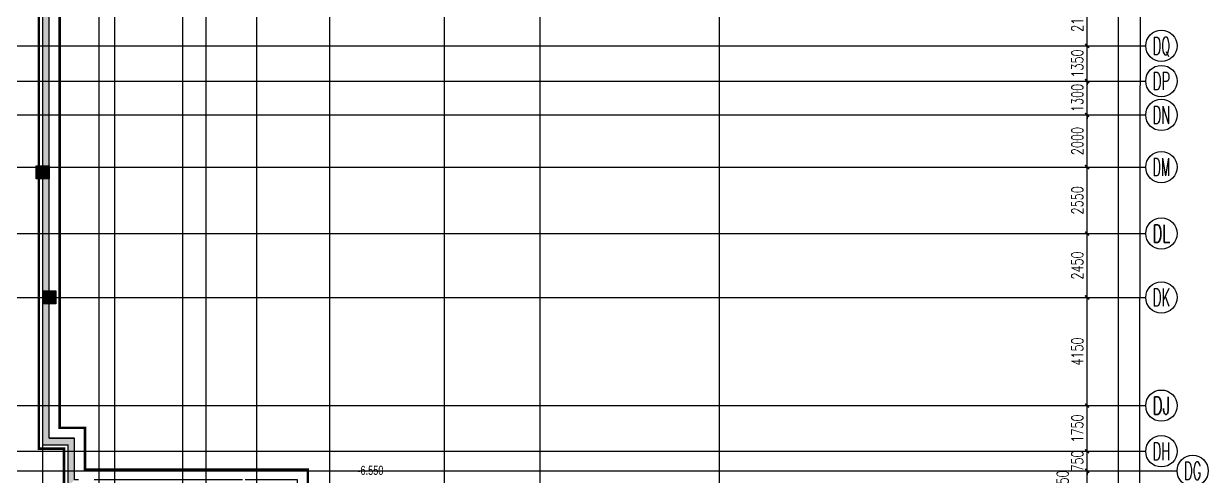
# Model space of a CAD drawing. Extents: x 369444 to 684549, y -549309 to 575337.
# Drawn here: x 587524 to 632971, y 284497 to 301857 of the extents above; entities that cross this region are included whole.
import ezdxf
from ezdxf.enums import TextEntityAlignment as Align

# ---------------------------------------------------------------- set-up
doc = ezdxf.new("R2010")
doc.units = 0
doc.header["$LTSCALE"] = 1000
doc.header["$MEASUREMENT"] = 0
doc.linetypes.add('DASH', pattern=[0.35, 0.25, -0.1])
for name, color, linetype in [('AXIS', 3, 'Continuous'), ('AXIS_TEXT', 7, 'Continuous'), ('COLUMN', 9, 'Continuous'), ('DIM_ELEV', 3, 'Continuous'), ('DOTE', 1, 'Continuous'), ('HS-A-轮廓线-地下室', 3, 'DASH'), ('PUB_HATCH', 8, 'Continuous'), ('WALL', 9, 'Continuous'), ('二期轮廓线', 8, 'DASH'), ('防火分区线', 7, 'Continuous')]:
    doc.layers.add(name, color=color, linetype=linetype)
doc.layers.add('不要动图层', color=140, linetype='Continuous', plot=False)
doc.styles.add('_HNSJY', font='HNSJY-07.shx', dxfattribs={"width": 0.75, "bigfont": 'HNSJY-HZ.shx'})
doc.styles.add('_TCH_AXIS', font='COMPLEX', dxfattribs={"bigfont": 'GBCBIG'})
doc.styles.add('_TCH_DIM_T3', font='SIMPLEX', dxfattribs={"width": 0.705882, "bigfont": 'GBCBIG'})
doc.styles.add('COMPLEX', font='COMPLEX')
doc.dimstyles.new('_TCH_ARCH&&150', dxfattribs={"dimtxt": 446.25, "dimasz": 150, "dimexe": 375, "dimexo": 450, "dimgap": 150, "dimtad": 1, "dimdec": 0, "dimzin": 0, "dimdsep": 46, "dimtxsty": '_TCH_DIM_T3', "dimblk": 'ARCHTICK', "dimcen": 0.09, "dimclrt": 7, "dimazin": 2, "dimtfac": 1, "dimtdec": 0, "dimtix": 1, "dimtmove": 2, "dimatfit": 3, "dimfxl": 0, "dimtolj": 1, "dimtzin": 0, "dimarcsym": 0})

# ---------------------------------------------------------------- blocks, each defined once
blk = doc.blocks.new('_ArchTick')
at = {"color": 0, "linetype": 'ByBlock', "const_width": 0.4}
blk.add_lwpolyline([(-0.5, -0.5), (0.5, 0.5)], dxfattribs=at)
blk = doc.blocks.new('*D879')
at = {"layer": 'AXIS', "color": 0, "lineweight": -2, "transparency": 16777216}
for p, q in [((625021, 284707), (628696, 284707)), ((628321, 283657), (628321, 284707)), ((625021, 283657), (628696, 283657))]:
    blk.add_line(p, q, dxfattribs=at)
at = {"layer": 'Defpoints', "color": 0, "transparency": 16777216}
for p in [(624571, 284707), (628321, 284707), (624571, 283657)]:
    blk.add_point(p, dxfattribs=at)
at = {"layer": 'AXIS', "color": 0, "lineweight": -2, "transparency": 16777216, "xscale": 150, "yscale": 150, "zscale": 150}
for p, rotation in [((628321, 284707), 90), ((628321, 283657), 270)]:
    blk.add_blockref('_ArchTick', p, dxfattribs=dict(at, rotation=rotation))
at = {"layer": 'AXIS', "color": 7, "lineweight": -2, "transparency": 16777216, "insert": (627383, 284182), "char_height": 446.2, "attachment_point": 5, "rotation": 90, "style": '_TCH_DIM_T3'}
blk.add_mtext('\\A1;1050', dxfattribs=at)
blk = doc.blocks.new('*D880')
at = {"layer": 'AXIS', "color": 0, "lineweight": -2, "transparency": 16777216}
for p, q in [((625021, 285457), (628696, 285457)), ((628321, 285457), (628321, 285607)), ((628321, 284707), (628321, 285457)), ((625021, 284707), (628696, 284707)), ((628321, 284707), (628321, 284557))]:
    blk.add_line(p, q, dxfattribs=at)
at = {"layer": 'Defpoints', "color": 0, "transparency": 16777216}
for p in [(624571, 285457), (628321, 285457), (624571, 284707)]:
    blk.add_point(p, dxfattribs=at)
at = {"layer": 'AXIS', "color": 0, "lineweight": -2, "transparency": 16777216, "xscale": 150, "yscale": 150, "zscale": 150}
for p, rotation in [((628321, 285457), 270), ((628321, 284707), 90)]:
    blk.add_blockref('_ArchTick', p, dxfattribs=dict(at, rotation=rotation))
at = {"layer": 'AXIS', "color": 7, "lineweight": -2, "transparency": 16777216, "insert": (627948, 285082), "char_height": 446.2, "attachment_point": 5, "rotation": 90, "style": '_TCH_DIM_T3'}
blk.add_mtext('\\A1;750', dxfattribs=at)
blk = doc.blocks.new('*D881')
at = {"layer": 'AXIS', "color": 0, "lineweight": -2, "transparency": 16777216}
for p, q in [((625021, 287207), (628696, 287207)), ((628321, 285457), (628321, 287207)), ((625021, 285457), (628696, 285457))]:
    blk.add_line(p, q, dxfattribs=at)
at = {"layer": 'Defpoints', "color": 0, "transparency": 16777216}
for p in [(624571, 287207), (628321, 287207), (624571, 285457)]:
    blk.add_point(p, dxfattribs=at)
at = {"layer": 'AXIS', "color": 0, "lineweight": -2, "transparency": 16777216, "xscale": 150, "yscale": 150, "zscale": 150}
for p, rotation in [((628321, 287207), 90), ((628321, 285457), 270)]:
    blk.add_blockref('_ArchTick', p, dxfattribs=dict(at, rotation=rotation))
at = {"layer": 'AXIS', "color": 7, "lineweight": -2, "transparency": 16777216, "insert": (627948, 286332), "char_height": 446.2, "attachment_point": 5, "rotation": 90, "style": '_TCH_DIM_T3'}
blk.add_mtext('\\A1;1750', dxfattribs=at)
blk = doc.blocks.new('*D882')
at = {"layer": 'AXIS', "color": 0, "lineweight": -2, "transparency": 16777216}
for p, q in [((625021, 291357), (628696, 291357)), ((628321, 287207), (628321, 291357)), ((625021, 287207), (628696, 287207))]:
    blk.add_line(p, q, dxfattribs=at)
at = {"layer": 'Defpoints', "color": 0, "transparency": 16777216}
for p in [(624571, 291357), (628321, 291357), (624571, 287207)]:
    blk.add_point(p, dxfattribs=at)
at = {"layer": 'AXIS', "color": 0, "lineweight": -2, "transparency": 16777216, "xscale": 150, "yscale": 150, "zscale": 150}
for p, rotation in [((628321, 291357), 90), ((628321, 287207), 270)]:
    blk.add_blockref('_ArchTick', p, dxfattribs=dict(at, rotation=rotation))
at = {"layer": 'AXIS', "color": 7, "lineweight": -2, "transparency": 16777216, "insert": (627948, 289282), "char_height": 446.2, "attachment_point": 5, "rotation": 90, "style": '_TCH_DIM_T3'}
blk.add_mtext('\\A1;4150', dxfattribs=at)
blk = doc.blocks.new('*D883')
at = {"layer": 'AXIS', "color": 0, "lineweight": -2, "transparency": 16777216}
for p, q in [((625021, 293807), (628696, 293807)), ((628321, 291357), (628321, 293807)), ((625021, 291357), (628696, 291357))]:
    blk.add_line(p, q, dxfattribs=at)
at = {"layer": 'Defpoints', "color": 0, "transparency": 16777216}
for p in [(624571, 293807), (628321, 293807), (624571, 291357)]:
    blk.add_point(p, dxfattribs=at)
at = {"layer": 'AXIS', "color": 0, "lineweight": -2, "transparency": 16777216, "xscale": 150, "yscale": 150, "zscale": 150}
for p, rotation in [((628321, 293807), 90), ((628321, 291357), 270)]:
    blk.add_blockref('_ArchTick', p, dxfattribs=dict(at, rotation=rotation))
at = {"layer": 'AXIS', "color": 7, "lineweight": -2, "transparency": 16777216, "insert": (627948, 292582), "char_height": 446.2, "attachment_point": 5, "rotation": 90, "style": '_TCH_DIM_T3'}
blk.add_mtext('\\A1;2450', dxfattribs=at)
blk = doc.blocks.new('*D884')
at = {"layer": 'AXIS', "color": 0, "lineweight": -2, "transparency": 16777216}
for p, q in [((625021, 296357), (628696, 296357)), ((628321, 293807), (628321, 296357)), ((625021, 293807), (628696, 293807))]:
    blk.add_line(p, q, dxfattribs=at)
at = {"layer": 'Defpoints', "color": 0, "transparency": 16777216}
for p in [(624571, 296357), (628321, 296357), (624571, 293807)]:
    blk.add_point(p, dxfattribs=at)
at = {"layer": 'AXIS', "color": 0, "lineweight": -2, "transparency": 16777216, "xscale": 150, "yscale": 150, "zscale": 150}
for p, rotation in [((628321, 296357), 90), ((628321, 293807), 270)]:
    blk.add_blockref('_ArchTick', p, dxfattribs=dict(at, rotation=rotation))
at = {"layer": 'AXIS', "color": 7, "lineweight": -2, "transparency": 16777216, "insert": (627948, 295082), "char_height": 446.2, "attachment_point": 5, "rotation": 90, "style": '_TCH_DIM_T3'}
blk.add_mtext('\\A1;2550', dxfattribs=at)
blk = doc.blocks.new('*D885')
at = {"layer": 'AXIS', "color": 0, "lineweight": -2, "transparency": 16777216}
for p, q in [((625021, 298357), (628696, 298357)), ((628321, 296357), (628321, 298357)), ((625021, 296357), (628696, 296357))]:
    blk.add_line(p, q, dxfattribs=at)
at = {"layer": 'Defpoints', "color": 0, "transparency": 16777216}
for p in [(624571, 298357), (628321, 298357), (624571, 296357)]:
    blk.add_point(p, dxfattribs=at)
at = {"layer": 'AXIS', "color": 0, "lineweight": -2, "transparency": 16777216, "xscale": 150, "yscale": 150, "zscale": 150}
for p, rotation in [((628321, 298357), 90), ((628321, 296357), 270)]:
    blk.add_blockref('_ArchTick', p, dxfattribs=dict(at, rotation=rotation))
at = {"layer": 'AXIS', "color": 7, "lineweight": -2, "transparency": 16777216, "insert": (627948, 297357), "char_height": 446.2, "attachment_point": 5, "rotation": 90, "style": '_TCH_DIM_T3'}
blk.add_mtext('\\A1;2000', dxfattribs=at)
blk = doc.blocks.new('*D886')
at = {"layer": 'AXIS', "color": 0, "lineweight": -2, "transparency": 16777216}
for p, q in [((625021, 299657), (628696, 299657)), ((628321, 299657), (628321, 299807)), ((628321, 298357), (628321, 299657)), ((625021, 298357), (628696, 298357)), ((628321, 298357), (628321, 298207))]:
    blk.add_line(p, q, dxfattribs=at)
at = {"layer": 'Defpoints', "color": 0, "transparency": 16777216}
for p in [(624571, 299657), (628321, 299657), (624571, 298357)]:
    blk.add_point(p, dxfattribs=at)
at = {"layer": 'AXIS', "color": 0, "lineweight": -2, "transparency": 16777216, "xscale": 150, "yscale": 150, "zscale": 150}
for p, rotation in [((628321, 299657), 270), ((628321, 298357), 90)]:
    blk.add_blockref('_ArchTick', p, dxfattribs=dict(at, rotation=rotation))
at = {"layer": 'AXIS', "color": 7, "lineweight": -2, "transparency": 16777216, "insert": (627948, 299007), "char_height": 446.2, "attachment_point": 5, "rotation": 90, "style": '_TCH_DIM_T3'}
blk.add_mtext('\\A1;1300', dxfattribs=at)
blk = doc.blocks.new('*D887')
at = {"layer": 'AXIS', "color": 0, "lineweight": -2, "transparency": 16777216}
for p, q in [((625021, 301007), (628696, 301007)), ((628321, 301007), (628321, 301157)), ((628321, 299657), (628321, 301007)), ((625021, 299657), (628696, 299657)), ((628321, 299657), (628321, 299507))]:
    blk.add_line(p, q, dxfattribs=at)
at = {"layer": 'Defpoints', "color": 0, "transparency": 16777216}
for p in [(624571, 301007), (628321, 301007), (624571, 299657)]:
    blk.add_point(p, dxfattribs=at)
at = {"layer": 'AXIS', "color": 0, "lineweight": -2, "transparency": 16777216, "xscale": 150, "yscale": 150, "zscale": 150}
for p, rotation in [((628321, 301007), 270), ((628321, 299657), 90)]:
    blk.add_blockref('_ArchTick', p, dxfattribs=dict(at, rotation=rotation))
at = {"layer": 'AXIS', "color": 7, "lineweight": -2, "transparency": 16777216, "insert": (627948, 300332), "char_height": 446.2, "attachment_point": 5, "rotation": 90, "style": '_TCH_DIM_T3'}
blk.add_mtext('\\A1;1350', dxfattribs=at)
blk = doc.blocks.new('*D888')
at = {"layer": 'AXIS', "color": 0, "lineweight": -2, "transparency": 16777216}
for p, q in [((625021, 303157), (628696, 303157)), ((628321, 301007), (628321, 303157)), ((625021, 301007), (628696, 301007))]:
    blk.add_line(p, q, dxfattribs=at)
at = {"layer": 'Defpoints', "color": 0, "transparency": 16777216}
for p in [(624571, 303157), (628321, 303157), (624571, 301007)]:
    blk.add_point(p, dxfattribs=at)
at = {"layer": 'AXIS', "color": 0, "lineweight": -2, "transparency": 16777216, "xscale": 150, "yscale": 150, "zscale": 150}
for p, rotation in [((628321, 303157), 90), ((628321, 301007), 270)]:
    blk.add_blockref('_ArchTick', p, dxfattribs=dict(at, rotation=rotation))
at = {"layer": 'AXIS', "color": 7, "lineweight": -2, "transparency": 16777216, "insert": (627948, 302082), "char_height": 446.2, "attachment_point": 5, "rotation": 90, "style": '_TCH_DIM_T3'}
blk.add_mtext('\\A1;2150', dxfattribs=at)
blk = doc.blocks.new('*D948')
at = {"layer": 'AXIS', "color": 0, "lineweight": -2, "transparency": 16777216}
for p, q in [((625021, 470507), (629896, 470507)), ((629521, 65157), (629521, 470507)), ((625021, 65157), (629896, 65157))]:
    blk.add_line(p, q, dxfattribs=at)
at = {"layer": 'Defpoints', "color": 0, "transparency": 16777216}
for p in [(624571, 470507), (629521, 470507), (624571, 65157)]:
    blk.add_point(p, dxfattribs=at)
at = {"layer": 'AXIS', "color": 0, "lineweight": -2, "transparency": 16777216, "xscale": 150, "yscale": 150, "zscale": 150}
for p, rotation in [((629521, 470507), 90), ((629521, 65157), 270)]:
    blk.add_blockref('_ArchTick', p, dxfattribs=dict(at, rotation=rotation))
at = {"layer": 'AXIS', "color": 7, "lineweight": -2, "transparency": 16777216, "insert": (629148, 267832), "char_height": 446.2, "attachment_point": 5, "rotation": 90, "style": '_TCH_DIM_T3'}
blk.add_mtext('\\A1;405350', dxfattribs=at)
blk = doc.blocks.new('_AXISO')
blk.add_circle((0, 0), 0.5)
at = {"layer": 'AXIS_TEXT', "style": 'COMPLEX', "width": 1.041667}
blk.add_attdef('A', text='', height=0.56, dxfattribs=at).set_placement((-0.25, -0.28), (0.25, -0.28), align=Align.FIT)
blk = doc.blocks.new('column500')
h = blk.add_hatch(color=0)
h.dxf.hatch_style = 1
h.paths.add_polyline_path([(-216381, -381440), (-215881, -381440), (-215881, -380940), (-216381, -380940)])
at = {"color": 0}
blk.add_lwpolyline([(-216381, -381440), (-215881, -381440), (-215881, -380940), (-216381, -380940)], close=True, dxfattribs=at)

msp = doc.modelspace()

# ---------------------------------------------------------------- hatches: boundary and pattern name
at = {"layer": 'PUB_HATCH', "linetype": 'ByBlock'}
for points in [[(588254.5, 285707), (588504.5, 285957), (588504.5, 323007), (588254.5, 323007)], [(588504.5, 285957), (588254.5, 285707), (589224.5, 285707), (589474.5, 285957)], [(589224.5, 284107), (589474.5, 284357), (589474.5, 285957), (589224.5, 285707)]]:
    msp.add_hatch(color=256, dxfattribs=at).paths.add_polyline_path(points)

# ---------------------------------------------------------------- linework, layer by layer
at = {"layer": 'AXIS'}
for p, q in [((624570.9, 301006.9), (630570.9, 301006.9)), ((624570.9, 299657), (630570.9, 299657)), ((624570.9, 298357), (630570.9, 298357)), ((624570.9, 296357), (630570.9, 296357)), ((624570.9, 293807), (630570.9, 293807)), ((624570.9, 291357), (630570.9, 291357)), ((624570.9, 287207), (630570.9, 287207)), ((624570.9, 285456.9), (630570.9, 285456.9)), ((624570.9, 284706.9), (631770.9, 284706.9))]:
    msp.add_line(p, q, dxfattribs=at)
at = {"layer": 'DOTE', "color": 8}
for p, q in [((588254.5, 261807), (588254.5, 476704.8)), ((590424.5, 59364.2), (590424.5, 476704.8)), ((591024.5, 261807), (591024.5, 476704.8)), ((593624.5, 261807), (593624.5, 476704.8)), ((594524.5, 261807), (594524.5, 476704.8)), ((596474.5, 261807), (596474.5, 476704.8)), ((599274.5, 59364.2), (599274.5, 476704.8)), ((603674.5, 261807), (603674.5, 476704.8)), ((607344.5, 59364.2), (607344.5, 476704.8)), ((614224.5, 59364.2), (614224.5, 476704.8))]:
    msp.add_line(p, q, dxfattribs=at)
at = {"layer": 'DOTE', "color": 8, "lineweight": -2}
for p, q in [((377844.4, 301006.9), (624570.9, 301006.9)), ((377844.4, 299657), (624570.9, 299657)), ((377844.4, 298357), (624570.9, 298357)), ((377844.4, 296357), (624570.9, 296357)), ((377844.4, 293807), (624570.9, 293807)), ((377844.4, 291357), (624570.9, 291357)), ((377844.4, 287207), (624570.9, 287207)), ((377844.4, 285456.9), (624570.9, 285456.9)), ((377844.4, 284706.9), (624570.9, 284706.9))]:
    msp.add_line(p, q, dxfattribs=at)
at = {"layer": 'HS-A-轮廓线-地下室', "lineweight": -2, "ltscale": 8}
msp.add_lwpolyline([(600424.5, 249357.4), (600424.5, 259157), (600424.5, 259157), (614474.5, 259157), (614474.5, 275257), (605824.5, 275257), (605824.5, 283707), (598024.5, 283707), (598024.5, 284357), (589474.5, 284357), (589474.5, 285957), (588504.5, 285957), (588504.5, 322907), (610674.5, 322907), (610674.5, 321907), (614474.5, 321907), (614474.5, 331457), (605824.5, 331457), (605824.5, 339907), (603124.5, 339907), (603124.5, 340907), (596724.5, 340907), (596724.5, 380057)], dxfattribs=at)
at = {"layer": 'WALL', "linetype": 'ByBlock'}
for p, q in [((588254.5, 285707), (588254.5, 323007)), ((588504.5, 285957), (588504.5, 323007)), ((588504.5, 285957), (589474.5, 285957)), ((589474.5, 284357), (589474.5, 285957)), ((588254.5, 285707), (589224.5, 285707)), ((589224.5, 284107), (589224.5, 285707))]:
    msp.add_line(p, q, dxfattribs=at)
at = {"layer": '不要动图层'}
msp.add_lwpolyline([(374141.4, 480401.6), (608632.4, 480035.6), (630599.4, 458002.6), (630103.6, 140971.4), (534606.6, 140971.5), (534606.6, 44667.5), (383961.4, 44901.6), (384134.4, 155731.6), (384114.4, 173450.6), (374190.4, 173466.6), (373839.4, 234426.6), (373748.4, 250410.6), (374011.4, 393904.6)], close=True, dxfattribs=at)
at = {"layer": '二期轮廓线', "ltscale": 6}
msp.add_lwpolyline([(600424.6, 249357.4), (600424.6, 259157), (600424.6, 259157), (614474.6, 259157), (614474.6, 275257), (605824.6, 275257), (605824.6, 283707), (598024.6, 283707), (598024.6, 284357), (589474.6, 284357), (589474.6, 285957), (588504.6, 285957), (588504.6, 322907), (610674.6, 322907), (610674.6, 321907), (614474.6, 321907), (614474.6, 331457), (605824.6, 331457), (605824.6, 339907), (603124.6, 339907), (603124.6, 340907), (596724.6, 340907), (596724.6, 380057)], dxfattribs=at)
at = {"layer": '防火分区线', "color": 2, "linetype": 'DASH', "ltscale": 8, "const_width": 100}
for points in [[(561074.5, 283357), (566774.5, 283357), (566774.5, 290807), (585074.5, 290807), (585074.5, 283357), (587174.5, 283357), (587174.5, 280957), (589974.5, 280957), (589974.5, 282357), (592374.5, 282357), (592374.5, 278257), (598274.5, 278257), (598274.5, 283307), (598424.5, 283307), (598424.5, 284757), (589874.5, 284757), (589874.5, 286357), (588904.5, 286357), (588904.5, 323407)], [(560274.5, 284157), (565974.5, 284157), (565974.5, 291607), (585874.5, 291607), (585874.5, 284157), (587974.5, 284157), (587974.5, 281757), (589174.5, 281757), (589174.5, 283157), (593174.5, 283157), (593174.5, 279057), (597474.5, 279057), (597474.5, 283957), (589074.5, 283957), (589074.5, 285557), (588104.5, 285557), (588104.5, 322607)]]:
    msp.add_lwpolyline(points, dxfattribs=at)

# ---------------------------------------------------------------- block references
at = {"layer": 'AXIS', "lineweight": -2}
ref = msp.add_blockref('_AXISO', (631170.9, 301006.9), dxfattribs=dict(at, xscale=1200, yscale=1200, zscale=1200))
ref.add_attrib('A', 'DQ', dxfattribs={"layer": 'AXIS_TEXT', "lineweight": -2, "ltscale": 6, "height": 678.82, "style": '_TCH_AXIS', "width": 0.552632}).set_placement((630831.5, 300667.5), (631510.4, 300667.5), align=Align.FIT)
ref = msp.add_blockref('_AXISO', (631170.9, 299657), dxfattribs=dict(at, xscale=1200, yscale=1200, zscale=1200))
ref.add_attrib('A', 'DP', dxfattribs={"layer": 'AXIS_TEXT', "lineweight": -2, "ltscale": 6, "height": 678.82, "style": '_TCH_AXIS', "width": 0.538462}).set_placement((630831.5, 299317.6), (631510.4, 299317.6), align=Align.FIT)
ref = msp.add_blockref('_AXISO', (631170.9, 298357), dxfattribs=dict(at, xscale=1200, yscale=1200, zscale=1200))
ref.add_attrib('A', 'DN', dxfattribs={"layer": 'AXIS_TEXT', "lineweight": -2, "ltscale": 6, "height": 678.82, "style": '_TCH_AXIS', "width": 0.512195}).set_placement((630831.5, 298017.6), (631510.4, 298017.6), align=Align.FIT)
ref = msp.add_blockref('_AXISO', (631170.9, 296357), dxfattribs=dict(at, xscale=1200, yscale=1200, zscale=1200))
ref.add_attrib('A', 'DM', dxfattribs={"layer": 'AXIS_TEXT', "lineweight": -2, "ltscale": 6, "height": 678.82, "style": '_TCH_AXIS', "width": 0.488372}).set_placement((630831.5, 296017.6), (631510.4, 296017.6), align=Align.FIT)
ref = msp.add_blockref('_AXISO', (631170.9, 293807), dxfattribs=dict(at, xscale=1200, yscale=1200, zscale=1200))
ref.add_attrib('A', 'DL', dxfattribs={"layer": 'AXIS_TEXT', "lineweight": -2, "ltscale": 6, "height": 678.82, "style": '_TCH_AXIS', "width": 0.567568}).set_placement((630831.5, 293467.6), (631510.4, 293467.6), align=Align.FIT)
ref = msp.add_blockref('_AXISO', (631170.9, 291357), dxfattribs=dict(at, xscale=1200, yscale=1200, zscale=1200))
ref.add_attrib('A', 'DK', dxfattribs={"layer": 'AXIS_TEXT', "lineweight": -2, "ltscale": 6, "height": 678.82, "style": '_TCH_AXIS', "width": 0.512195}).set_placement((630831.5, 291017.6), (631510.4, 291017.6), align=Align.FIT)
ref = msp.add_blockref('_AXISO', (631170.9, 287207), dxfattribs=dict(at, xscale=1200, yscale=1200, zscale=1200))
ref.add_attrib('A', 'DJ', dxfattribs={"layer": 'AXIS_TEXT', "lineweight": -2, "ltscale": 6, "height": 678.82, "style": '_TCH_AXIS', "width": 0.636364}).set_placement((630831.5, 286867.6), (631510.4, 286867.6), align=Align.FIT)
ref = msp.add_blockref('_AXISO', (631170.9, 285456.9), dxfattribs=dict(at, xscale=1200, yscale=1200, zscale=1200))
ref.add_attrib('A', 'DH', dxfattribs={"layer": 'AXIS_TEXT', "lineweight": -2, "ltscale": 6, "height": 678.82, "style": '_TCH_AXIS', "width": 0.5}).set_placement((630831.5, 285117.5), (631510.4, 285117.5), align=Align.FIT)
ref = msp.add_blockref('_AXISO', (632370.9, 284706.9), dxfattribs=dict(at, xscale=1200, yscale=1200, zscale=1200))
ref.add_attrib('A', 'DG', dxfattribs={"layer": 'AXIS_TEXT', "lineweight": -2, "ltscale": 6, "height": 678.82, "style": '_TCH_AXIS', "width": 0.525}).set_placement((632031.5, 284367.5), (632710.4, 284367.5), align=Align.FIT)
at = {"layer": 'COLUMN', "color": 8, "xscale": -1, "rotation": 270}
for p in [(969444.4, 512287.9), (969694.4, 507487.9)]:
    msp.add_blockref('column500', p, dxfattribs=at)

# ---------------------------------------------------------------- texts
at = {"layer": 'DIM_ELEV', "color": 7, "style": '_HNSJY', "width": 0.75}
msp.add_text('-6.550', height=350, dxfattribs=at).set_placement((600329.2, 284551.9))

# ---------------------------------------------------------------- dimensions: what is measured, and where the dimension line sits
at = {"layer": 'AXIS', "lineweight": -2}
for p1, p2, distance, text, picture, middle in [((624570.9, 65157), (624570.9, 470507), -4950, '405350', '*D948', (629147.8, 267832)), ((624570.9, 301006.9), (624570.9, 303157), -3750, '2150', '*D888', (627947.8, 302081.9)), ((624570.9, 299657), (624570.9, 301006.9), -3750, '1350', '*D887', (627947.8, 300331.9)), ((624570.9, 298357), (624570.9, 299657), -3750, '1300', '*D886', (627947.8, 299007)), ((624570.9, 296357), (624570.9, 298357), -3750, '2000', '*D885', (627947.8, 297357)), ((624570.9, 293807), (624570.9, 296357), -3750, '2550', '*D884', (627947.8, 295082)), ((624570.9, 291357), (624570.9, 293807), -3750, '2450', '*D883', (627947.8, 292582)), ((624570.9, 287207), (624570.9, 291357), -3750, '4150', '*D882', (627947.8, 289282)), ((624570.9, 285456.9), (624570.9, 287207), -3750, '1750', '*D881', (627947.8, 286331.9)), ((624570.9, 284706.9), (624570.9, 285456.9), -3750, '750', '*D880', (627947.8, 285081.9))]:
    dim = msp.add_aligned_dim(p1=p1, p2=p2, distance=distance, text=text, dimstyle='_TCH_ARCH&&150', dxfattribs=at)
    dim.commit()
    dim.dimension.update_dxf_attribs({"geometry": picture, "text_midpoint": middle})
dim = msp.add_linear_dim(base=(628320.9, 284706.9), p1=(624570.9, 283657), p2=(624570.9, 284706.9), angle=90, text='1050', dimstyle='_TCH_ARCH&&150', dxfattribs=at)
dim.commit()
dim.dimension.update_dxf_attribs({"geometry": '*D879', "text_midpoint": (627383.4, 284181.9), "dimtype": 161})

doc.saveas('drawing.dxf')
